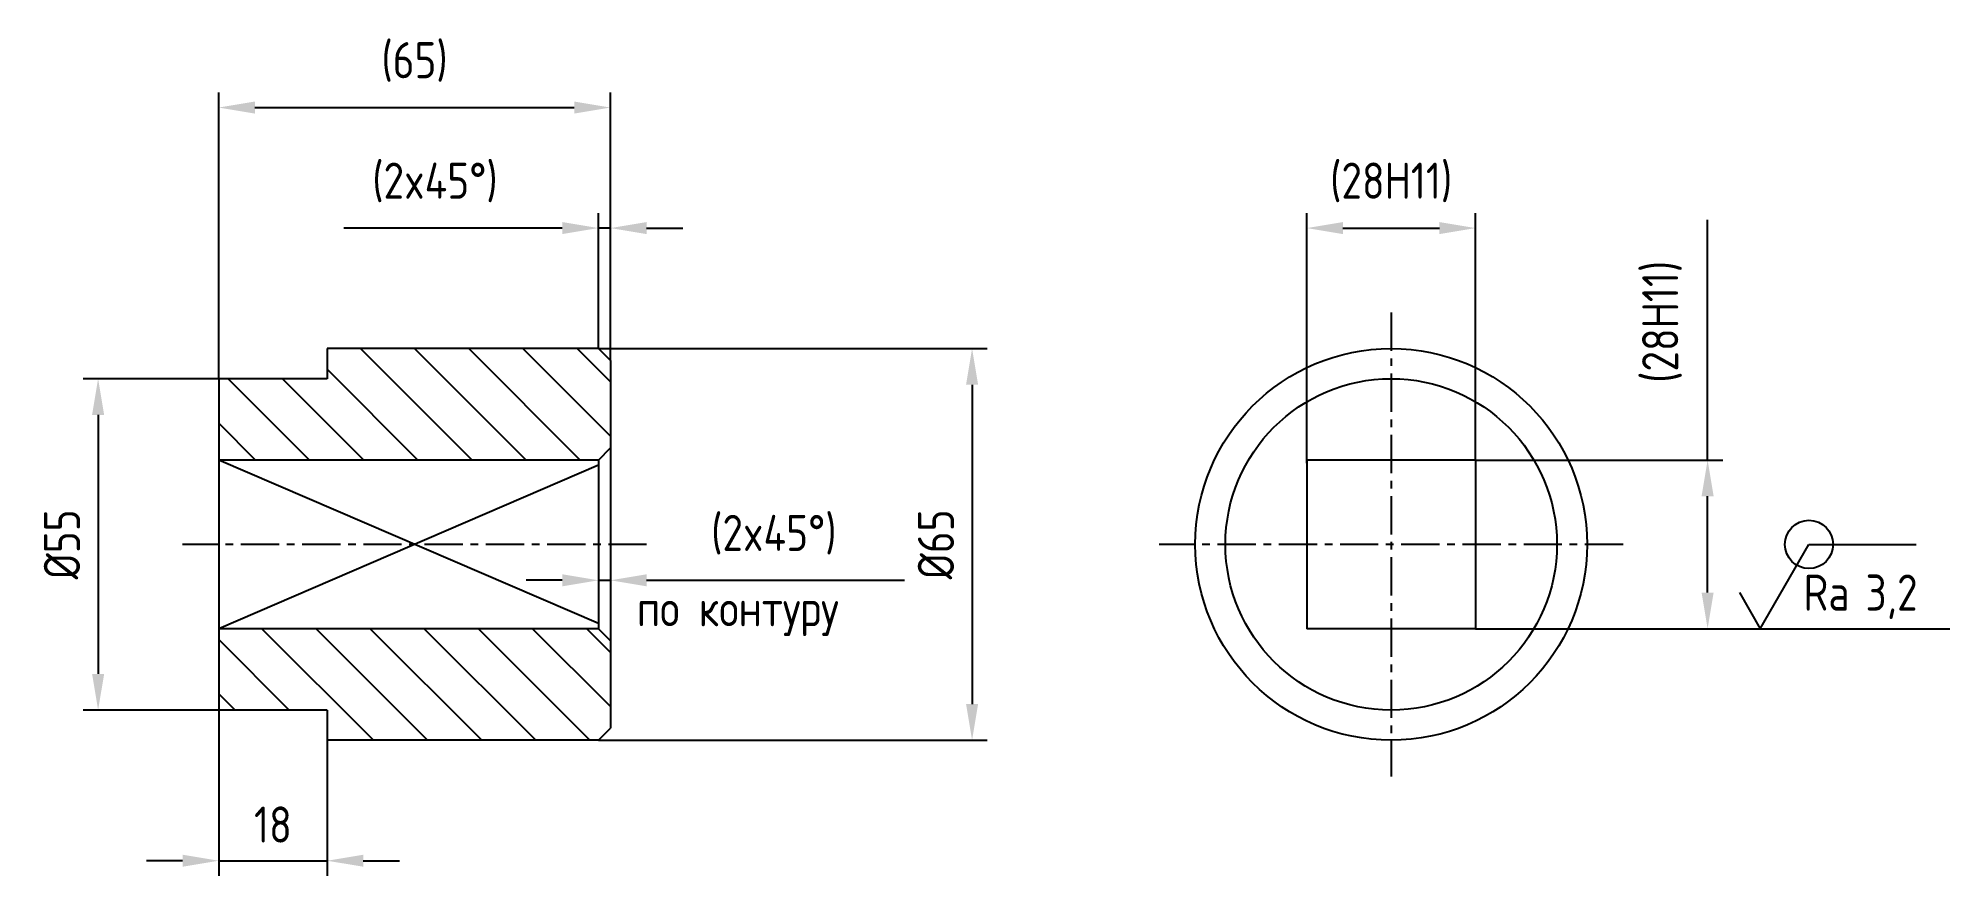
# Model space of a CAD drawing. Header units: millimetres. Extents: x 359 to 676, y 182 to 321.
import ezdxf

# ---------------------------------------------------------------- set-up
doc = ezdxf.new("R2010")
doc.units = ezdxf.units.MM
doc.header["$LTSCALE"] = 0.2
doc.linetypes.add('CENTER', pattern=[50.8, 31.75, -6.35, 6.35, -6.35])
for name, color, linetype in [('Bord', 1, 'Continuous'), ('Cen', 5, 'CENTER'), ('Cont', 6, 'Continuous'), ('Dim', 7, 'Continuous'), ('Hatch', 2, 'Continuous'), ('Text', 3, 'Continuous')]:
    doc.layers.add(name, color=color, linetype=linetype)
doc.styles.add('Style1', font='romans.shx', dxfattribs={"width": 0.8})
doc.dimstyles.new('LIN2', dxfattribs={"dimscale": 2, "dimtxt": 3, "dimasz": 3, "dimexe": 1.25, "dimexo": 0, "dimgap": 1.5, "dimtad": 1, "dimdec": 1, "dimdsep": 46, "dimtxsty": 'Style1', "dimcen": 2.5, "dimclrt": 3, "dimadec": 0, "dimazin": 0, "dimtfac": 1, "dimtmove": 0, "dimatfit": 3, "dimfxl": 1, "dimarcsym": 0})

# ---------------------------------------------------------------- blocks, each defined once
blk = doc.blocks.new('A$C6CF913E7')
at = {"layer": 'Text'}
blk.add_circle((0, 0), 2, dxfattribs=at)
blk = doc.blocks.new('SHERISO_07')
at = {"layer": 'Text'}
blk.add_line((4.04, 7), (12.93, 7), dxfattribs=at)
blk.add_lwpolyline([(-1.73, 3), (0, 0), (4.04, 7)], dxfattribs=at)
blk.add_blockref('A$C6CF913E7', (4.04, 7))
at = {"layer": 'Text', "style": 'Style1', "width": 0.8}
blk.add_text('Ra', height=3, dxfattribs=at).set_placement((3.58, 1.5))
blk.add_attdef('25', (8.73, 1.5), '', height=3, dxfattribs=at)
blk = doc.blocks.new('*D5')
at = {"layer": 'Defpoints', "color": 0, "transparency": 16777216}
for p in [(454.12, 289.12), (452.12, 269.12), (454.12, 267.12)]:
    blk.add_point(p, dxfattribs=at)
at = {"layer": 'Dim', "color": 0, "lineweight": -2, "transparency": 16777216}
for p, q in [((446.12, 289.12), (409.89, 289.12)), ((452.12, 269.12), (452.12, 291.62)), ((454.12, 289.12), (452.12, 289.12)), ((454.12, 267.12), (454.12, 291.62)), ((460.12, 289.12), (466.12, 289.12))]:
    blk.add_line(p, q, dxfattribs=at)
at = {"layer": 'Dim', "color": 0, "transparency": 16777216}
for points in [[(446.12, 290.12), (446.12, 288.12), (452.12, 289.12)], [(460.12, 290.12), (460.12, 288.12), (454.12, 289.12)]]:
    blk.add_solid(points, dxfattribs=at)
at = {"layer": 'Dim', "color": 3, "transparency": 16777216, "insert": (425.01, 296.69), "char_height": 6, "attachment_point": 5, "style": 'Style1'}
blk.add_mtext('(2x45%%D)', dxfattribs=at)
blk = doc.blocks.new('*D6')
at = {"layer": 'Defpoints', "color": 0, "transparency": 16777216}
for p in [(452.12, 233.56), (454.12, 233.78), (454.12, 230.66)]:
    blk.add_point(p, dxfattribs=at)
at = {"layer": 'Dim', "color": 0, "lineweight": -2, "transparency": 16777216}
for p, q in [((452.12, 233.56), (452.12, 228.16)), ((454.12, 233.78), (454.12, 228.16)), ((446.12, 230.66), (440.12, 230.66)), ((452.12, 230.66), (454.12, 230.66)), ((460.12, 230.66), (496.35, 230.66))]:
    blk.add_line(p, q, dxfattribs=at)
at = {"layer": 'Dim', "color": 0, "transparency": 16777216}
for points in [[(446.12, 231.66), (446.12, 229.66), (452.12, 230.66)], [(460.12, 231.66), (460.12, 229.66), (454.12, 230.66)]]:
    blk.add_solid(points, dxfattribs=at)
at = {"layer": 'Dim', "color": 3, "transparency": 16777216, "insert": (481.23, 238.23), "char_height": 6, "attachment_point": 5, "style": 'Style1'}
blk.add_mtext('(2x45%%D)', dxfattribs=at)
blk = doc.blocks.new('*D7')
at = {"layer": 'Defpoints', "color": 0, "transparency": 16777216}
for p in [(454.12, 309.12), (454.12, 289.12), (389.12, 264.12)]:
    blk.add_point(p, dxfattribs=at)
at = {"layer": 'Dim', "color": 0, "lineweight": -2, "transparency": 16777216}
for p, q in [((389.12, 264.12), (389.12, 311.62)), ((454.12, 289.12), (454.12, 311.62)), ((395.12, 309.12), (448.12, 309.12))]:
    blk.add_line(p, q, dxfattribs=at)
at = {"layer": 'Dim', "color": 0, "transparency": 16777216}
for points in [[(395.12, 310.12), (395.12, 308.12), (389.12, 309.12)], [(448.12, 310.12), (448.12, 308.12), (454.12, 309.12)]]:
    blk.add_solid(points, dxfattribs=at)
at = {"layer": 'Dim', "color": 3, "transparency": 16777216, "insert": (421.62, 316.69), "char_height": 6, "attachment_point": 5, "style": 'Style1'}
blk.add_mtext('(65)', dxfattribs=at)
blk = doc.blocks.new('*D8')
at = {"layer": 'Defpoints', "color": 0, "transparency": 16777216}
for p in [(389.12, 209.12), (407.12, 204.12), (407.12, 184.12)]:
    blk.add_point(p, dxfattribs=at)
at = {"layer": 'Dim', "color": 0, "lineweight": -2, "transparency": 16777216}
for p, q in [((389.12, 209.12), (389.12, 181.62)), ((407.12, 204.12), (407.12, 181.62)), ((383.12, 184.12), (377.12, 184.12)), ((389.12, 184.12), (407.12, 184.12)), ((413.12, 184.12), (419.12, 184.12))]:
    blk.add_line(p, q, dxfattribs=at)
at = {"layer": 'Dim', "color": 0, "transparency": 16777216}
for points in [[(383.12, 185.12), (383.12, 183.12), (389.12, 184.12)], [(413.12, 185.12), (413.12, 183.12), (407.12, 184.12)]]:
    blk.add_solid(points, dxfattribs=at)
at = {"layer": 'Dim', "color": 3, "transparency": 16777216, "insert": (398.12, 190.12), "char_height": 6, "attachment_point": 5, "style": 'Style1'}
blk.add_mtext('18', dxfattribs=at)
blk = doc.blocks.new('*D9')
at = {"layer": 'Defpoints', "color": 0, "transparency": 16777216}
for p in [(389.12, 264.12), (369.12, 209.12), (389.12, 209.12)]:
    blk.add_point(p, dxfattribs=at)
at = {"layer": 'Dim', "color": 0, "lineweight": -2, "transparency": 16777216}
for p, q in [((389.12, 264.12), (366.62, 264.12)), ((369.12, 258.12), (369.12, 215.12)), ((389.12, 209.12), (366.62, 209.12))]:
    blk.add_line(p, q, dxfattribs=at)
at = {"layer": 'Dim', "color": 0, "transparency": 16777216}
for points in [[(368.12, 258.12), (370.12, 258.12), (369.12, 264.12)], [(368.12, 215.12), (370.12, 215.12), (369.12, 209.12)]]:
    blk.add_solid(points, dxfattribs=at)
at = {"layer": 'Dim', "color": 3, "transparency": 16777216, "insert": (363.12, 236.62), "char_height": 6, "attachment_point": 5, "rotation": 90, "style": 'Style1'}
blk.add_mtext('%%C55', dxfattribs=at)
blk = doc.blocks.new('*D10')
at = {"layer": 'Defpoints', "color": 0, "transparency": 16777216}
for p in [(452.12, 269.12), (452.12, 204.12), (514.12, 204.12)]:
    blk.add_point(p, dxfattribs=at)
at = {"layer": 'Dim', "color": 0, "lineweight": -2, "transparency": 16777216}
for p, q in [((452.12, 269.12), (516.62, 269.12)), ((514.12, 263.12), (514.12, 210.12)), ((452.12, 204.12), (516.62, 204.12))]:
    blk.add_line(p, q, dxfattribs=at)
at = {"layer": 'Dim', "color": 0, "transparency": 16777216}
for points in [[(513.12, 263.12), (515.12, 263.12), (514.12, 269.12)], [(513.12, 210.12), (515.12, 210.12), (514.12, 204.12)]]:
    blk.add_solid(points, dxfattribs=at)
at = {"layer": 'Dim', "color": 3, "transparency": 16777216, "insert": (508.12, 236.62), "char_height": 6, "attachment_point": 5, "rotation": 90, "style": 'Style1'}
blk.add_mtext('%%C65', dxfattribs=at)
blk = doc.blocks.new('*D11')
at = {"layer": 'Defpoints', "color": 0, "transparency": 16777216}
for p in [(597.65, 250.62), (597.65, 222.62), (636.15, 222.62)]:
    blk.add_point(p, dxfattribs=at)
at = {"layer": 'Dim', "color": 0, "lineweight": -2, "transparency": 16777216}
for p, q in [((636.15, 250.62), (636.15, 290.51)), ((597.65, 250.62), (638.65, 250.62)), ((636.15, 228.62), (636.15, 244.62)), ((597.65, 222.62), (638.65, 222.62))]:
    blk.add_line(p, q, dxfattribs=at)
at = {"layer": 'Dim', "color": 0, "transparency": 16777216}
for points in [[(635.15, 244.62), (637.15, 244.62), (636.15, 250.62)], [(635.15, 228.62), (637.15, 228.62), (636.15, 222.62)]]:
    blk.add_solid(points, dxfattribs=at)
at = {"layer": 'Dim', "color": 3, "transparency": 16777216, "insert": (628.58, 273.56), "char_height": 6, "attachment_point": 5, "rotation": 90, "style": 'Style1'}
blk.add_mtext('(28H11)', dxfattribs=at)
blk = doc.blocks.new('*D12')
at = {"layer": 'Defpoints', "color": 0, "transparency": 16777216}
for p in [(597.65, 289.12), (597.65, 250.62), (569.65, 250.12)]:
    blk.add_point(p, dxfattribs=at)
at = {"layer": 'Dim', "color": 0, "lineweight": -2, "transparency": 16777216}
for p, q in [((569.65, 250.12), (569.65, 291.62)), ((575.65, 289.12), (591.65, 289.12)), ((597.65, 250.62), (597.65, 291.62))]:
    blk.add_line(p, q, dxfattribs=at)
at = {"layer": 'Dim', "color": 0, "transparency": 16777216}
for points in [[(575.65, 290.12), (575.65, 288.12), (569.65, 289.12)], [(591.65, 290.12), (591.65, 288.12), (597.65, 289.12)]]:
    blk.add_solid(points, dxfattribs=at)
at = {"layer": 'Dim', "color": 3, "transparency": 16777216, "insert": (583.65, 296.69), "char_height": 6, "attachment_point": 5, "style": 'Style1'}
blk.add_mtext('(28H11)', dxfattribs=at)

msp = doc.modelspace()

# ---------------------------------------------------------------- hatches: boundary and pattern name
at = {"layer": 'Hatch'}
h = msp.add_hatch(dxfattribs=at)
h.set_pattern_fill('ANSI31', color=256, scale=2, angle=90, style=0)
h.set_pattern_definition([(135, (-1526.475, -3081.129), (-4.490128, -4.490128), [])])
h.paths.add_polyline_path([(454.12, 267.12), (452.12, 269.12), (407.12, 269.12), (407.12, 264.12), (389.12, 264.12), (389.12, 250.62), (452.12, 250.62), (454.12, 252.62)])
h.paths.add_polyline_path([(452.12, 204.12), (454.12, 206.12), (454.12, 220.62), (452.12, 222.62), (389.12, 222.62), (389.12, 209.12), (407.12, 209.12), (407.12, 204.12)])

# ---------------------------------------------------------------- linework, layer by layer
at = {"layer": 'Bord'}
for p, q in [((452.12, 223.48), (389.12, 250.62)), ((452.12, 249.76), (389.12, 222.62))]:
    msp.add_line(p, q, dxfattribs=at)
at = {"layer": 'Cen'}
for p, q in [((583.65, 275.12), (583.65, 198.12)), ((460.12, 236.62), (383.12, 236.62)), ((622.15, 236.62), (545.15, 236.62))]:
    msp.add_line(p, q, dxfattribs=at)
at = {"layer": 'Cont'}
for p, q in [((407.12, 269.12), (407.12, 264.12)), ((452.12, 269.12), (407.12, 269.12)), ((452.12, 269.12), (454.12, 267.12)), ((454.12, 267.12), (454.12, 206.12)), ((407.12, 264.12), (389.12, 264.12)), ((389.12, 264.12), (389.12, 209.12)), ((452.12, 250.62), (389.12, 250.62)), ((452.12, 250.62), (454.12, 252.62)), ((452.12, 250.62), (452.12, 222.62)), ((569.65, 250.62), (569.65, 222.62)), ((597.65, 250.62), (569.65, 250.62)), ((597.65, 250.62), (597.65, 222.62)), ((452.12, 222.62), (389.12, 222.62)), ((452.12, 222.62), (454.12, 220.62)), ((597.65, 222.62), (569.65, 222.62)), ((407.12, 209.12), (389.12, 209.12)), ((407.12, 209.12), (407.12, 204.12)), ((452.12, 204.12), (407.12, 204.12)), ((452.12, 204.12), (454.12, 206.12))]:
    msp.add_line(p, q, dxfattribs=at)
for radius in [32.5, 27.5]:
    msp.add_circle((583.65, 236.62), radius, dxfattribs=at)
at = {"layer": 'Dim'}
for p, q in [((496.35, 230.66), (502.93, 230.66)), ((636.15, 222.62), (676.33, 222.62))]:
    msp.add_line(p, q, dxfattribs=at)

# ---------------------------------------------------------------- block references
at = {"layer": 'Hatch', "xscale": 2, "yscale": 2, "zscale": 2}
msp.add_blockref('SHERISO_07', (644.89, 222.62), dxfattribs=at).add_auto_attribs({'25': '3,2'})

# ---------------------------------------------------------------- texts
at = {"layer": 'Text', "style": 'Style1', "width": 0.8}
msp.add_text('по контуру', height=6, dxfattribs=at).set_placement((458.5, 223.03))

# ---------------------------------------------------------------- dimensions: what is measured, and where the dimension line sits
at = {"layer": 'Dim'}
for base, p1, p2, text, picture, middle in [((454.12, 309.12), (389.12, 264.12), (454.12, 289.12), '(<>)', '*D7', (421.62, 309.12)), ((597.65, 289.12), (569.65, 250.12), (597.65, 250.62), '(<>H11)', '*D12', (583.65, 289.12))]:
    dim = msp.add_linear_dim(base=base, p1=p1, p2=p2, text=text, dimstyle='LIN2', dxfattribs=at)
    dim.commit()
    dim.dimension.update_dxf_attribs({"geometry": picture, "text_midpoint": middle, "dimtype": 160})
for base, p1, p2, angle, text, picture, middle in [((454.12, 289.12), (452.12, 269.12), (454.12, 267.12), 180, '(<>x45%%D)', '*D5', (425.01, 289.12)), ((636.15, 222.62), (597.65, 250.62), (597.65, 222.62), 90, '(<>H11)', '*D11', (636.15, 273.56)), ((454.12, 230.66), (452.12, 233.56), (454.12, 233.78), 180, '(<>x45%%D)', '*D6', (481.23, 230.66))]:
    dim = msp.add_linear_dim(base=base, p1=p1, p2=p2, angle=angle, text=text, dimstyle='LIN2', dxfattribs=at)
    dim.commit()
    dim.dimension.update_dxf_attribs({"geometry": picture, "text_midpoint": middle, "dimtype": 160})
for base, p1, p2, picture, middle in [((514.12, 204.12), (452.12, 269.12), (452.12, 204.12), '*D10', (508.12, 236.62)), ((369.12, 209.12), (389.12, 264.12), (389.12, 209.12), '*D9', (363.12, 236.62))]:
    dim = msp.add_linear_dim(base=base, p1=p1, p2=p2, angle=90, text='%%C<>', dimstyle='LIN2', dxfattribs=at)
    dim.commit()
    dim.dimension.update_dxf_attribs({"geometry": picture, "text_midpoint": middle})
dim = msp.add_linear_dim(base=(407.12, 184.12), p1=(389.12, 209.12), p2=(407.12, 204.12), dimstyle='LIN2', dxfattribs=at)
dim.commit()
dim.dimension.update_dxf_attribs({"geometry": '*D8', "text_midpoint": (398.12, 190.12)})

doc.saveas('drawing.dxf')
